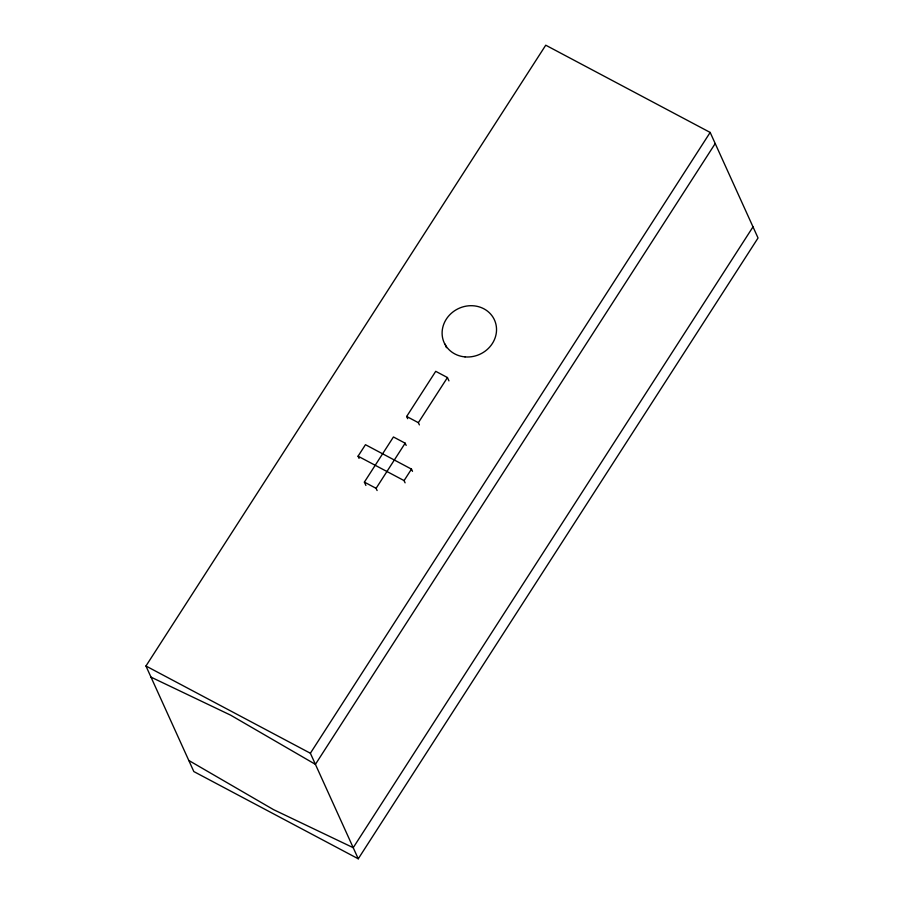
<?xml version="1.0" encoding="UTF-8"?>
<svg xmlns="http://www.w3.org/2000/svg" width="904" height="904" viewBox="0 0 904 904"><rect width="100%" height="100%" fill="white"/><g stroke="black" fill="none" stroke-linecap="round" stroke-linejoin="round"><path stroke-width="1.36" d="M145.951 666.011L545.745 45.2L710.171 132.436L758.049 237.989L358.255 858.8L193.829 771.564L145.951 666.011L310.377 753.247L358.255 858.8M359.069 458.407L358.063 456.192L365.465 444.7L411.478 469.119L412.495 471.334M365.894 485.448L364.38 482.114L393.443 436.971L405.161 443.186L406.167 445.412M407.67 418.688L406.664 416.462L435.728 371.329L447.446 377.544L448.949 380.878M377.104 490.544L376.098 488.329L405.161 443.186M419.388 424.903L418.371 422.676L447.446 377.544M405.094 482.826L404.088 480.6L411.478 469.119M310.377 753.247L710.171 132.436M715.211 143.544L315.417 764.355L230.689 715.188L150.991 677.13M753.009 226.87L353.215 847.692L273.528 809.634L188.789 760.456M406.664 416.462L418.371 422.676M358.063 456.192L404.088 480.6M364.38 482.114L376.098 488.329M446.429 347.656A27.606 25.233 -24.4 0 1 445.299 344.232M465.029 356.899A27.606 25.233 -24.4 0 0 494.748 320.604A27.606 25.233 -24.4 0 0 448.203 316.547A27.606 25.233 -24.4 0 0 465.029 356.899"/></g></svg>
